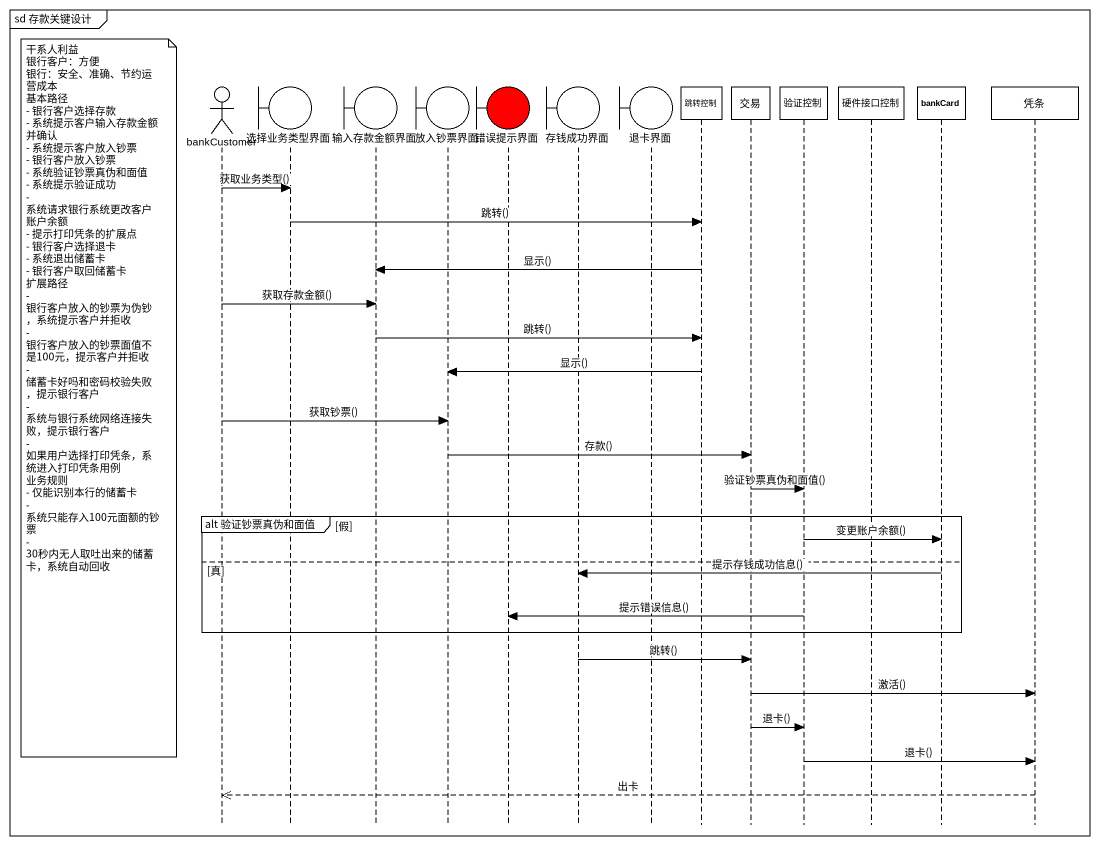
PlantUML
@startuml
mainframe sd 存款关键设计
hide footbox
actor bankCustomer
boundary 选择业务类型界面
boundary 输入存款金额界面
boundary 放入钞票界面
boundary 错误提示界面 #FF0000
boundary 存钱成功界面
boundary 退卡界面
participant 跳转控制
participant 交易
participant 验证控制
participant 硬件接口控制
participant bankCard
participant 凭条

bankCustomer -> 选择业务类型界面 : 获取业务类型()
选择业务类型界面 -> 跳转控制 : 跳转()
跳转控制 -> 输入存款金额界面 : 显示()
bankCustomer -> 输入存款金额界面 : 获取存款金额()
输入存款金额界面 -> 跳转控制 : 跳转()
跳转控制 -> 放入钞票界面 : 显示()
note left of bankCustomer
  干系人利益
  银行客户：方便
  银行：安全、准确、节约运营成本
  基本路径
  - 银行客户选择存款
  - 系统提示客户输入存款金额 并确认
  - 系统提示客户放入钞票
  - 银行客户放入钞票
  - 系统验证钞票真伪和面值
  - 系统提示验证成功
  - 系统请求银行系统更改客户账户余额
  - 提示打印凭条的扩展点
  - 银行客户选择退卡
  - 系统退出储蓄卡
  - 银行客户取回储蓄卡
  扩展路径
  - 银行客户放入的钞票为伪钞，系统提示客户并拒收
  - 银行客户放入的钞票面值不是100元，提示客户并拒收
  - 储蓄卡好吗和密码校验失败，提示银行客户
  - 系统与银行系统网络连接失败，提示银行客户
  - 如果用户选择打印凭条，系统进入打印凭条用例
  业务规则
  - 仅能识别本行的储蓄卡
  - 系统只能存入100元面额的钞票
  - 30秒内无人取吐出来的储蓄卡，系统自动回收
end note
bankCustomer -> 放入钞票界面 : 获取钞票()
放入钞票界面 -> 交易 : 存款()
交易 -> 验证控制 : 验证钞票真伪和面值()
group alt 验证钞票真伪和面值 [假]
  验证控制 -> bankCard : 变更账户余额()
else 真
  bankCard -> 存钱成功界面 : 提示存钱成功信息()
  验证控制 -> 错误提示界面 : 提示错误信息()
end
存钱成功界面 -> 交易 : 跳转()
交易 -> 凭条 : 激活()
交易 -> 验证控制 : 退卡()
验证控制 -> 凭条 : 退卡()
凭条 -->> bankCustomer : 出卡
@enduml
